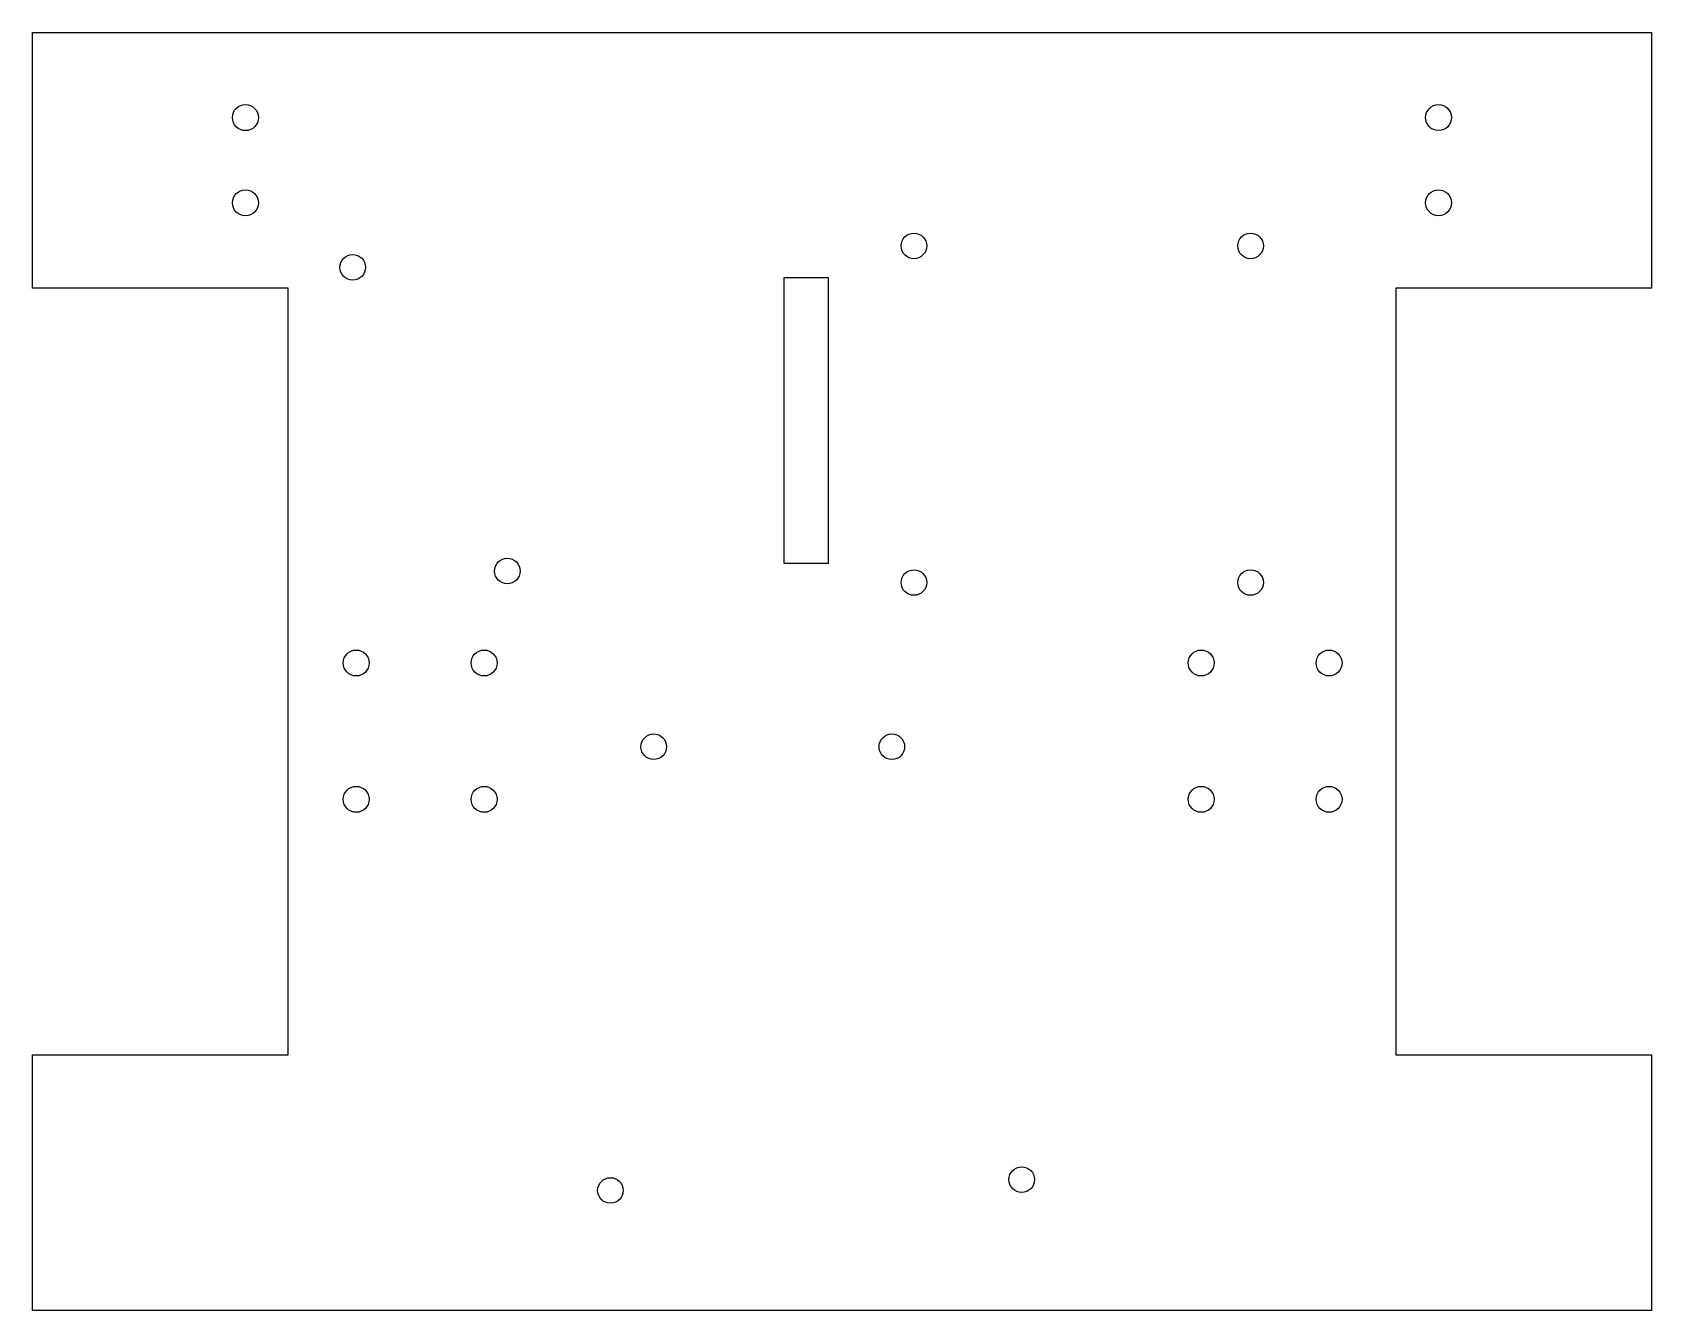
# Model space of a CAD drawing. Header units: millimetres. Extents: x 0 to 190, y -150 to 0.
import ezdxf

# ---------------------------------------------------------------- set-up
doc = ezdxf.new("R2010")
doc.units = ezdxf.units.MM

msp = doc.modelspace()

# ---------------------------------------------------------------- linework, layer by layer
at = {"color": 7, "linetype": 'Continuous', "lineweight": 25}
for p, q in [((0, 0), (190, 0)), ((0, -30), (0, 0)), ((190, 0), (190, -30)), ((30, -30), (0, -30)), ((30, -120), (30, -30)), ((88.23, -62.32), (88.23, -28.77)), ((88.23, -28.77), (93.39, -28.77)), ((93.39, -28.77), (93.39, -62.32)), ((160, -30), (160, -120)), ((190, -30), (160, -30)), ((93.39, -62.32), (88.23, -62.32)), ((0, -120), (30, -120)), ((0, -150), (0, -120)), ((160, -120), (190, -120)), ((190, -120), (190, -150)), ((190, -150), (0, -150))]:
    msp.add_line(p, q, dxfattribs=at)
for centre, radius in [((25, -10), 1.53), ((165, -10), 1.52), ((25, -20), 1.53), ((165, -20), 1.52), ((103.44, -25.06), 1.5), ((142.94, -25.06), 1.5), ((37.59, -27.57), 1.5), ((55.73, -63.21), 1.5), ((103.44, -64.56), 1.5), ((142.94, -64.56), 1.5), ((38, -74), 1.52), ((53, -74), 1.52), ((137.15, -74), 1.52), ((152.15, -74), 1.52), ((72.91, -83.83), 1.5), ((100.85, -83.83), 1.5), ((38, -90), 1.52), ((53, -90), 1.52), ((137.15, -90), 1.52), ((152.15, -90), 1.52), ((67.83, -135.9), 1.5), ((116.09, -134.63), 1.5)]:
    msp.add_circle(centre, radius, dxfattribs=at)

doc.saveas('drawing.dxf')
